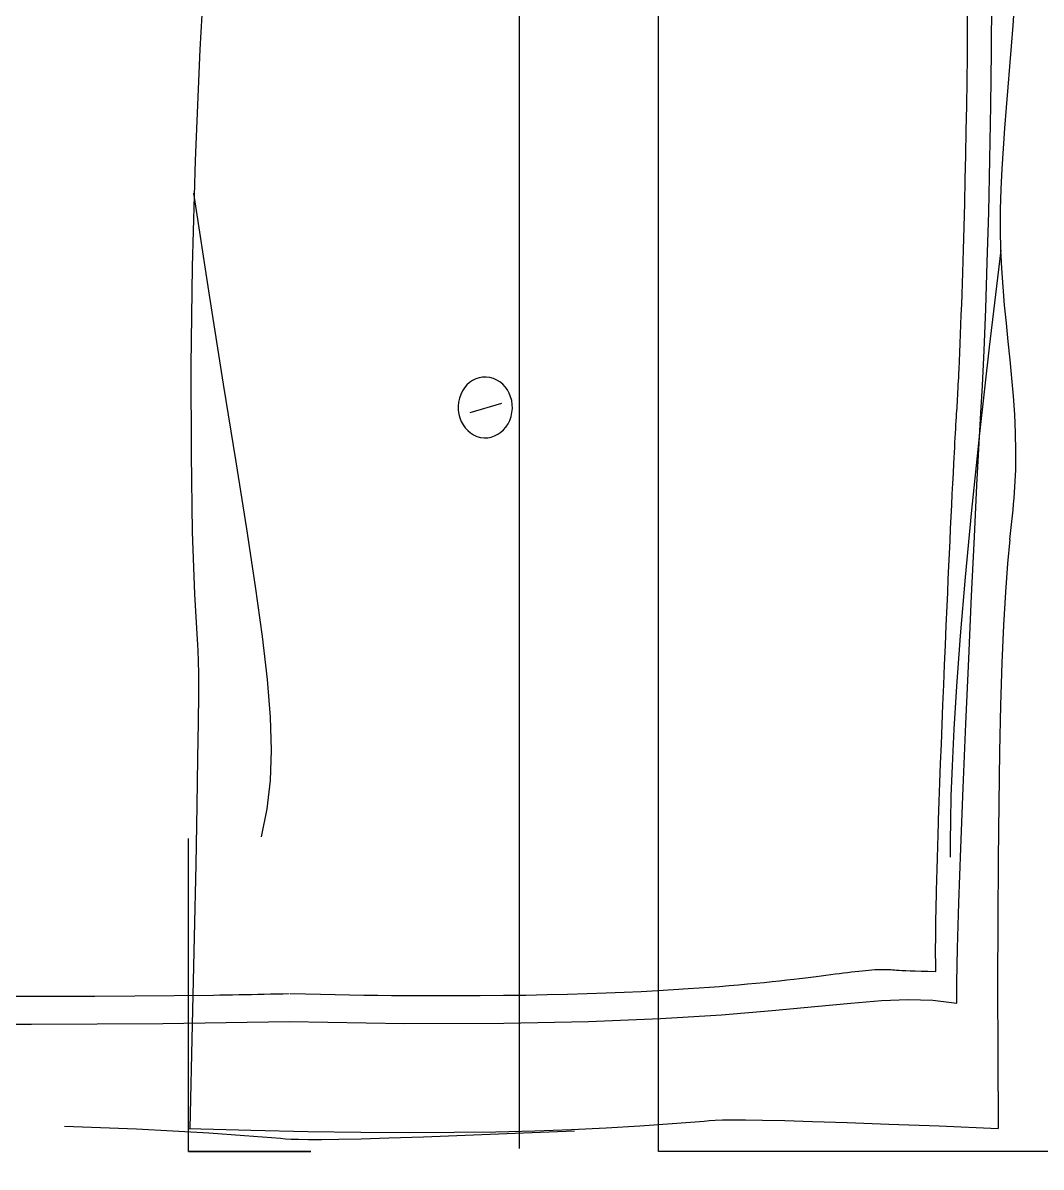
# Model space of a CAD drawing. Extents: x 11992 to 29481, y -6727 to 6811.
# Drawn here: x 21397.4 to 21762.4, y 1866.9 to 2277.2 of the extents above; entities that cross this region are included whole.
import ezdxf

# ---------------------------------------------------------------- set-up
doc = ezdxf.new("R2010")
doc.units = 0
doc.header["$MEASUREMENT"] = 0
doc.layers.get('0').update_dxf_attribs({"color": 8, "linetype": 'CONTINUOUS'})
doc.layers.add('zoylight 5回路', color=4, linetype='CONTINUOUS')

msp = doc.modelspace()

# ---------------------------------------------------------------- linework, layer by layer
for p, q in [((21575.38, 2993.55, -2076.22), (21575.38, 1873.56, -2076.22)), ((21575.38, 2993.55, -2368.6), (21575.38, 1873.56, -2368.6)), ((21625.26, 1872.53, -2076.22), (21625.26, 2992.52, -2076.22)), ((21625.26, 1872.53, -2368.6), (21625.26, 2992.52, -2368.6)), ((21463.33, 2308.26, -2076.22), (21460.87, 2267.69, -2076.22)), ((21463.33, 2308.26, -2368.6), (21460.87, 2267.69, -2368.6)), ((21744.68, 2266.99, -1634.1), (21744.78, 2285.86, -1634.04)), ((21736.07, 2273.83, -1639.07), (21736.11, 2282.4, -1639.05)), ((21752.4, 2276.25, -2076.22), (21752.86, 2283.62, -2076.22)), ((21752.4, 2276.25, -2368.6), (21752.86, 2283.62, -2368.6)), ((21736, 2265.13, -1639.11), (21736.07, 2273.83, -1639.07)), ((21751.86, 2268.89, -2076.22), (21752.4, 2276.25, -2076.22)), ((21751.86, 2268.89, -2368.6), (21752.4, 2276.25, -2368.6)), ((21751.27, 2261.53, -2076.22), (21751.86, 2268.89, -2076.22)), ((21751.27, 2261.53, -2368.6), (21751.86, 2268.89, -2368.6)), ((21460.87, 2267.69, -2076.22), (21459.16, 2227.93, -2076.22)), ((21460.87, 2267.69, -2368.6), (21459.16, 2227.93, -2368.6)), ((21735.9, 2256.33, -1639.17), (21736, 2265.13, -1639.11)), ((21744.44, 2247.64, -1634.24), (21744.68, 2266.99, -1634.1)), ((21750.65, 2254.18, -2076.22), (21751.27, 2261.53, -2076.22)), ((21750.65, 2254.18, -2368.6), (21751.27, 2261.53, -2368.6)), ((21735.77, 2247.48, -1639.24), (21735.9, 2256.33, -1639.17)), ((21750.04, 2246.85, -2076.22), (21750.65, 2254.18, -2076.22)), ((21750.04, 2246.85, -2368.6), (21750.65, 2254.18, -2368.6)), ((21735.63, 2238.63, -1639.33), (21735.77, 2247.48, -1639.24)), ((21744.09, 2228.27, -1634.44), (21744.44, 2247.64, -1634.24)), ((21749.46, 2239.52, -2076.22), (21750.04, 2246.85, -2076.22)), ((21749.46, 2239.52, -2368.6), (21750.04, 2246.85, -2368.6)), ((21735.46, 2229.82, -1639.43), (21735.63, 2238.63, -1639.33)), ((21748.93, 2232.2, -2076.22), (21749.46, 2239.52, -2076.22)), ((21748.93, 2232.2, -2368.6), (21749.46, 2239.52, -2368.6)), ((21748.48, 2224.88, -2076.22), (21748.93, 2232.2, -2076.22)), ((21748.48, 2224.89, -2368.6), (21748.93, 2232.2, -2368.6)), ((21459.16, 2227.93, -2076.22), (21458.13, 2189.87, -2076.22)), ((21459.16, 2227.93, -2368.6), (21458.13, 2189.87, -2368.6)), ((21735.27, 2221.09, -1639.54), (21735.46, 2229.82, -1639.43)), ((21743.65, 2209.34, -1634.7), (21744.09, 2228.27, -1634.44)), ((21748.15, 2217.58, -2368.6), (21748.48, 2224.89, -2368.6)), ((21748.15, 2217.58, -2076.22), (21748.48, 2224.88, -2076.22)), ((21735.06, 2212.49, -1639.65), (21735.27, 2221.09, -1639.54)), ((21464.34, 2179.59, -2076.22), (21458.67, 2216.2, -2076.22)), ((21464.34, 2179.59, -2368.6), (21458.67, 2216.2, -2368.6)), ((21747.94, 2210.29, -2076.22), (21748.15, 2217.58, -2076.22)), ((21747.94, 2210.29, -2368.6), (21748.15, 2217.58, -2368.6)), ((21734.84, 2204.07, -1639.78), (21735.06, 2212.49, -1639.65)), ((21743.14, 2191.31, -1634.99), (21743.65, 2209.34, -1634.7)), ((21747.9, 2203, -2076.22), (21747.94, 2210.29, -2076.22)), ((21747.9, 2203, -2368.6), (21747.94, 2210.29, -2368.6)), ((21734.61, 2195.86, -1639.91), (21734.84, 2204.07, -1639.78)), ((21748.04, 2195.72, -2076.22), (21747.9, 2203, -2076.22)), ((21748.04, 2195.72, -2368.6), (21747.9, 2203, -2368.6)), ((21734.49, 2191.77, -1639.99), (21734.61, 2195.86, -1639.91)), ((21748.04, 2195.72, -2076.22), (21743.87, 2160.93, -2076.22)), ((21748.04, 2195.72, -2368.6), (21743.87, 2160.93, -2368.6)), ((21748.36, 2189.16, -2076.22), (21748.04, 2195.72, -2076.22)), ((21748.36, 2189.16, -2368.6), (21748.04, 2195.72, -2368.6)), ((21734.36, 2187.76, -1640.06), (21734.49, 2191.77, -1639.99)), ((21742.59, 2174.64, -1635.31), (21743.14, 2191.31, -1634.99)), ((21458.13, 2189.87, -2076.22), (21457.68, 2154.4, -2076.22)), ((21458.13, 2189.87, -2368.6), (21457.68, 2154.4, -2368.6)), ((21734.24, 2183.83, -1640.13), (21734.36, 2187.76, -1640.06)), ((21748.81, 2182.61, -2076.22), (21748.36, 2189.16, -2076.22)), ((21748.81, 2182.61, -2368.6), (21748.36, 2189.16, -2368.6)), ((21734.11, 2179.98, -1640.21), (21734.24, 2183.83, -1640.13)), ((21469.42, 2147.62, -2076.22), (21464.34, 2179.59, -2076.22)), ((21469.42, 2147.62, -2368.6), (21464.34, 2179.59, -2368.6)), ((21733.98, 2176.22, -1640.28), (21734.11, 2179.98, -1640.21)), ((21749.37, 2176.06, -2076.22), (21748.81, 2182.61, -2076.22)), ((21749.37, 2176.06, -2368.6), (21748.81, 2182.61, -2368.6)), ((21733.84, 2172.57, -1640.36), (21733.98, 2176.22, -1640.28)), ((21742.01, 2159.8, -1635.64), (21742.59, 2174.64, -1635.31)), ((21750, 2169.52, -2076.22), (21749.37, 2176.06, -2076.22)), ((21750, 2169.52, -2368.6), (21749.37, 2176.06, -2368.6)), ((21733.71, 2169.01, -1640.43), (21733.84, 2172.57, -1640.36)), ((21733.58, 2165.57, -1640.51), (21733.71, 2169.01, -1640.43)), ((21750.66, 2162.97, -2076.22), (21750, 2169.52, -2076.22)), ((21750.66, 2162.97, -2368.6), (21750, 2169.52, -2368.6)), ((21733.31, 2159.03, -1640.67), (21733.44, 2162.24, -1640.59)), ((21733.44, 2162.24, -1640.59), (21733.58, 2165.57, -1640.51)), ((21751.33, 2156.43, -2076.22), (21750.66, 2162.97, -2076.22)), ((21751.33, 2156.43, -2368.6), (21750.66, 2162.97, -2368.6)), ((21733.17, 2155.96, -1640.74), (21733.31, 2159.03, -1640.67)), ((21743.87, 2160.93, -2076.22), (21740.38, 2129.94, -2076.22)), ((21743.87, 2160.93, -2368.6), (21740.38, 2129.94, -2368.6)), ((21741.44, 2147.23, -1635.97), (21742.01, 2159.8, -1635.64)), ((21457.68, 2154.4, -2076.22), (21457.72, 2122.4, -2076.22)), ((21457.68, 2154.4, -2368.6), (21457.72, 2122.4, -2368.6)), ((21733.04, 2153.01, -1640.82), (21733.17, 2155.96, -1640.74)), ((21751.96, 2149.88, -2076.22), (21751.33, 2156.43, -2076.22)), ((21751.96, 2149.88, -2368.6), (21751.33, 2156.43, -2368.6)), ((21561, 2149.95, -1740.15), (21559.8, 2149.55, -1740.84)), ((21561, 2149.95, -1740.15), (21559.8, 2149.55, -1740.84)), ((21562.24, 2150.17, -1739.43), (21561, 2149.95, -1740.15)), ((21562.24, 2150.17, -1739.43), (21561, 2149.95, -1740.15)), ((21563.53, 2150.21, -1738.69), (21562.24, 2150.17, -1739.43)), ((21563.53, 2150.21, -1738.69), (21562.24, 2150.17, -1739.43)), ((21564.84, 2150.04, -1737.93), (21563.53, 2150.21, -1738.69)), ((21564.84, 2150.04, -1737.93), (21563.53, 2150.21, -1738.69)), ((21566.12, 2149.7, -1737.19), (21564.84, 2150.04, -1737.93)), ((21566.12, 2149.7, -1737.19), (21564.84, 2150.04, -1737.93)), ((21732.84, 2148.73, -1640.94), (21732.9, 2150.12, -1640.9)), ((21732.9, 2150.12, -1640.9), (21732.97, 2151.55, -1640.86)), ((21732.97, 2151.55, -1640.86), (21733.04, 2153.01, -1640.82)), ((21752.52, 2143.32, -2076.22), (21751.96, 2149.88, -2076.22)), ((21752.52, 2143.32, -2368.6), (21751.96, 2149.88, -2368.6)), ((21473.87, 2119.84, -2076.22), (21469.42, 2147.62, -2076.22)), ((21473.87, 2119.84, -2368.6), (21469.42, 2147.62, -2368.6)), ((21555.76, 2146.38, -1743.17), (21555.01, 2145.25, -1743.61)), ((21555.76, 2146.38, -1743.17), (21555.01, 2145.25, -1743.61)), ((21556.63, 2147.39, -1742.67), (21555.76, 2146.38, -1743.17)), ((21556.63, 2147.39, -1742.67), (21555.76, 2146.38, -1743.17)), ((21557.6, 2148.26, -1742.11), (21556.63, 2147.39, -1742.67)), ((21557.6, 2148.26, -1742.11), (21556.63, 2147.39, -1742.67)), ((21558.66, 2148.98, -1741.5), (21557.6, 2148.26, -1742.11)), ((21558.66, 2148.98, -1741.5), (21557.6, 2148.26, -1742.11)), ((21559.8, 2149.55, -1740.84), (21558.66, 2148.98, -1741.5)), ((21559.8, 2149.55, -1740.84), (21558.66, 2148.98, -1741.5)), ((21567.33, 2149.17, -1736.5), (21566.12, 2149.7, -1737.19)), ((21567.33, 2149.17, -1736.5), (21566.12, 2149.7, -1737.19)), ((21568.44, 2148.49, -1735.85), (21567.33, 2149.17, -1736.5)), ((21568.44, 2148.49, -1735.85), (21567.33, 2149.17, -1736.5)), ((21569.45, 2147.65, -1735.27), (21568.44, 2148.49, -1735.85)), ((21569.45, 2147.65, -1735.27), (21568.44, 2148.49, -1735.85)), ((21570.35, 2146.68, -1734.75), (21569.45, 2147.65, -1735.27)), ((21570.35, 2146.68, -1734.75), (21569.45, 2147.65, -1735.27)), ((21571.13, 2145.59, -1734.3), (21570.35, 2146.68, -1734.75)), ((21571.13, 2145.59, -1734.3), (21570.35, 2146.68, -1734.75)), ((21732.63, 2144.82, -1641.06), (21732.7, 2146.08, -1641.02)), ((21732.7, 2146.08, -1641.02), (21732.77, 2147.39, -1640.98)), ((21732.77, 2147.39, -1640.98), (21732.84, 2148.73, -1640.94)), ((21740.88, 2137.41, -1636.3), (21741.44, 2147.23, -1635.97)), ((21553.91, 2142.66, -1744.24), (21553.59, 2141.22, -1744.43)), ((21553.91, 2142.66, -1744.24), (21553.59, 2141.22, -1744.43)), ((21554.39, 2144.01, -1743.97), (21553.91, 2142.66, -1744.24)), ((21554.39, 2144.01, -1743.97), (21553.91, 2142.66, -1744.24)), ((21555.01, 2145.25, -1743.61), (21554.39, 2144.01, -1743.97)), ((21555.01, 2145.25, -1743.61), (21554.39, 2144.01, -1743.97)), ((21571.78, 2144.4, -1733.93), (21571.13, 2145.59, -1734.3)), ((21571.78, 2144.4, -1733.93), (21571.13, 2145.59, -1734.3)), ((21572.29, 2143.12, -1733.63), (21571.78, 2144.4, -1733.93)), ((21572.29, 2143.12, -1733.63), (21571.78, 2144.4, -1733.93)), ((21572.66, 2141.78, -1733.42), (21572.29, 2143.12, -1733.63)), ((21572.66, 2141.78, -1733.42), (21572.29, 2143.12, -1733.63)), ((21572.86, 2140.38, -1733.3), (21572.66, 2141.78, -1733.42)), ((21572.86, 2140.38, -1733.3), (21572.66, 2141.78, -1733.42)), ((21732.44, 2141.28, -1641.17), (21732.5, 2142.42, -1641.13)), ((21732.5, 2142.42, -1641.13), (21732.57, 2143.59, -1641.09)), ((21732.57, 2143.59, -1641.09), (21732.63, 2144.82, -1641.06)), ((21752.98, 2136.76, -2076.22), (21752.52, 2143.32, -2076.22)), ((21752.98, 2136.76, -2368.6), (21752.52, 2143.32, -2368.6)), ((21553.59, 2141.22, -1744.43), (21553.45, 2139.76, -1744.51)), ((21553.59, 2141.22, -1744.43), (21553.45, 2139.76, -1744.51)), ((21553.45, 2139.76, -1744.51), (21553.5, 2138.32, -1744.48)), ((21553.45, 2139.76, -1744.51), (21553.5, 2138.32, -1744.48)), ((21553.5, 2138.32, -1744.48), (21553.7, 2136.91, -1744.36)), ((21553.5, 2138.32, -1744.48), (21553.7, 2136.91, -1744.36)), ((21557.75, 2137.46, -1742.02), (21569.12, 2140.85, -1735.46)), ((21572.77, 2137.47, -1733.35), (21572.9, 2138.93, -1733.28)), ((21572.77, 2137.47, -1733.35), (21572.9, 2138.93, -1733.28)), ((21572.9, 2138.93, -1733.28), (21572.86, 2140.38, -1733.3)), ((21572.9, 2138.93, -1733.28), (21572.86, 2140.38, -1733.3)), ((21732.17, 2137.02, -1641.32), (21732.24, 2138.16, -1641.28)), ((21732.24, 2138.16, -1641.28), (21732.31, 2139.15, -1641.24)), ((21732.31, 2139.15, -1641.24), (21732.37, 2140.19, -1641.21)), ((21732.37, 2140.19, -1641.21), (21732.44, 2141.28, -1641.17)), ((21553.7, 2136.91, -1744.36), (21554.07, 2135.56, -1744.15)), ((21553.7, 2136.91, -1744.36), (21554.07, 2135.56, -1744.15)), ((21554.07, 2135.56, -1744.15), (21554.58, 2134.29, -1743.86)), ((21554.07, 2135.56, -1744.15), (21554.58, 2134.29, -1743.86)), ((21554.58, 2134.29, -1743.86), (21555.22, 2133.09, -1743.48)), ((21554.58, 2134.29, -1743.86), (21555.22, 2133.09, -1743.48)), ((21571.35, 2133.44, -1734.17), (21571.97, 2134.68, -1733.82)), ((21571.35, 2133.44, -1734.17), (21571.97, 2134.68, -1733.82)), ((21571.97, 2134.68, -1733.82), (21572.45, 2136.03, -1733.54)), ((21571.97, 2134.68, -1733.82), (21572.45, 2136.03, -1733.54)), ((21572.45, 2136.03, -1733.54), (21572.77, 2137.47, -1733.35)), ((21572.45, 2136.03, -1733.54), (21572.77, 2137.47, -1733.35)), ((21731.93, 2133.09, -1641.46), (21732.02, 2134.48, -1641.41)), ((21732.02, 2134.48, -1641.41), (21732.09, 2135.79, -1641.37)), ((21732.09, 2135.79, -1641.37), (21732.17, 2137.02, -1641.32)), ((21740.25, 2126.64, -1636.66), (21740.88, 2137.41, -1636.3)), ((21753.29, 2130.19, -2076.22), (21752.98, 2136.76, -2076.22)), ((21753.29, 2130.19, -2368.6), (21752.98, 2136.76, -2368.6)), ((21555.22, 2133.09, -1743.48), (21556, 2132, -1743.04)), ((21555.22, 2133.09, -1743.48), (21556, 2132, -1743.04)), ((21556, 2132, -1743.04), (21556.9, 2131.02, -1742.52)), ((21556, 2132, -1743.04), (21556.9, 2131.02, -1742.52)), ((21556.9, 2131.02, -1742.52), (21557.9, 2130.18, -1741.94)), ((21556.9, 2131.02, -1742.52), (21557.9, 2130.18, -1741.94)), ((21557.9, 2130.18, -1741.94), (21559.01, 2129.48, -1741.3)), ((21557.9, 2130.18, -1741.94), (21559.01, 2129.48, -1741.3)), ((21559.01, 2129.48, -1741.3), (21560.21, 2128.94, -1740.6)), ((21559.01, 2129.48, -1741.3), (21560.21, 2128.94, -1740.6)), ((21566.55, 2129.12, -1736.94), (21567.69, 2129.7, -1736.29)), ((21566.55, 2129.12, -1736.94), (21567.69, 2129.7, -1736.29)), ((21567.69, 2129.7, -1736.29), (21568.75, 2130.43, -1735.67)), ((21567.69, 2129.7, -1736.29), (21568.75, 2130.43, -1735.67)), ((21568.75, 2130.43, -1735.67), (21569.73, 2131.3, -1735.11)), ((21568.75, 2130.43, -1735.67), (21569.73, 2131.3, -1735.11)), ((21569.73, 2131.3, -1735.11), (21570.6, 2132.31, -1734.61)), ((21569.73, 2131.3, -1735.11), (21570.6, 2132.31, -1734.61)), ((21570.6, 2132.31, -1734.61), (21571.35, 2133.44, -1734.17)), ((21570.6, 2132.31, -1734.61), (21571.35, 2133.44, -1734.17)), ((21731.67, 2128.45, -1641.61), (21731.76, 2130.07, -1641.56)), ((21731.76, 2130.07, -1641.56), (21731.85, 2131.62, -1641.51)), ((21731.85, 2131.62, -1641.51), (21731.93, 2133.09, -1641.46)), ((21740.38, 2129.94, -2076.22), (21737.53, 2102.52, -2076.22)), ((21740.38, 2129.94, -2368.6), (21737.53, 2102.53, -2368.6)), ((21753.44, 2123.61, -2076.22), (21753.29, 2130.19, -2076.22)), ((21753.44, 2123.61, -2368.6), (21753.29, 2130.19, -2368.6)), ((21560.21, 2128.94, -1740.6), (21561.49, 2128.58, -1739.86)), ((21560.21, 2128.94, -1740.6), (21561.49, 2128.58, -1739.86)), ((21561.49, 2128.58, -1739.86), (21562.81, 2128.43, -1739.11)), ((21561.49, 2128.58, -1739.86), (21562.81, 2128.43, -1739.11)), ((21562.81, 2128.43, -1739.11), (21564.1, 2128.48, -1738.36)), ((21562.81, 2128.43, -1739.11), (21564.1, 2128.48, -1738.36)), ((21564.1, 2128.48, -1738.36), (21565.35, 2128.71, -1737.64)), ((21564.1, 2128.48, -1738.36), (21565.35, 2128.71, -1737.64)), ((21565.35, 2128.71, -1737.64), (21566.55, 2129.12, -1736.94)), ((21565.35, 2128.71, -1737.64), (21566.55, 2129.12, -1736.94)), ((21731.48, 2124.98, -1641.72), (21731.57, 2126.75, -1641.67)), ((21731.57, 2126.75, -1641.67), (21731.67, 2128.45, -1641.61)), ((21739.45, 2111.49, -1637.12), (21740.25, 2126.64, -1636.66)), ((21457.72, 2122.4, -2076.22), (21458.17, 2094.76, -2076.22)), ((21457.72, 2122.4, -2368.6), (21458.17, 2094.76, -2368.6)), ((21731.17, 2119.26, -1641.9), (21731.28, 2121.23, -1641.84)), ((21731.28, 2121.23, -1641.84), (21731.38, 2123.14, -1641.78)), ((21731.38, 2123.14, -1641.78), (21731.48, 2124.98, -1641.72)), ((21753.37, 2117.02, -2076.22), (21753.44, 2123.61, -2076.22)), ((21753.37, 2117.02, -2368.6), (21753.44, 2123.61, -2368.6)), ((21477.69, 2095.81, -2076.22), (21473.87, 2119.84, -2076.22)), ((21477.69, 2095.81, -2368.6), (21473.87, 2119.84, -2368.6)), ((21730.99, 2115.76, -1642), (21731.17, 2119.26, -1641.9)), ((21730.81, 2112.09, -1642.11), (21730.99, 2115.76, -1642)), ((21753.07, 2110.9, -2076.22), (21753.19, 2112.94, -2076.22)), ((21753.07, 2110.9, -2368.6), (21753.19, 2112.94, -2368.6)), ((21753.19, 2112.94, -2076.22), (21753.29, 2114.98, -2076.22)), ((21753.19, 2112.94, -2368.6), (21753.29, 2114.98, -2368.6)), ((21753.29, 2114.98, -2076.22), (21753.37, 2117.02, -2076.22)), ((21753.29, 2114.98, -2368.6), (21753.37, 2117.02, -2368.6)), ((21730.61, 2108.26, -1642.22), (21730.81, 2112.09, -1642.11)), ((21738.53, 2092.9, -1637.65), (21739.45, 2111.49, -1637.12)), ((21752.77, 2106.78, -2076.22), (21752.93, 2108.84, -2076.22)), ((21752.77, 2106.78, -2368.6), (21752.93, 2108.84, -2368.6)), ((21752.93, 2108.84, -2076.22), (21753.07, 2110.9, -2076.22)), ((21752.93, 2108.84, -2368.6), (21753.07, 2110.9, -2368.6)), ((21730.42, 2104.27, -1642.34), (21730.61, 2108.26, -1642.22)), ((21752.6, 2104.7, -2076.22), (21752.77, 2106.78, -2076.22)), ((21752.6, 2104.7, -2368.6), (21752.77, 2106.78, -2368.6)), ((21730.22, 2100.14, -1642.45), (21730.42, 2104.27, -1642.34)), ((21737.53, 2102.53, -2368.6), (21735.24, 2078.45, -2368.6)), ((21737.53, 2102.52, -2076.22), (21735.24, 2078.45, -2076.22)), ((21752.2, 2100.52, -2076.22), (21752.41, 2102.62, -2076.22)), ((21752.2, 2100.52, -2368.6), (21752.41, 2102.62, -2368.6)), ((21752.41, 2102.62, -2076.22), (21752.6, 2104.7, -2076.22)), ((21752.41, 2102.62, -2368.6), (21752.6, 2104.7, -2368.6)), ((21730.01, 2095.87, -1642.57), (21730.22, 2100.14, -1642.45)), ((21751.73, 2096.27, -2076.22), (21751.97, 2098.4, -2076.22)), ((21751.73, 2096.27, -2368.6), (21751.97, 2098.4, -2368.6)), ((21751.97, 2098.4, -2076.22), (21752.2, 2100.52, -2076.22)), ((21751.97, 2098.4, -2368.6), (21752.2, 2100.52, -2368.6)), ((21458.17, 2094.76, -2076.22), (21458.94, 2072.38, -2076.22)), ((21458.17, 2094.76, -2368.6), (21458.94, 2072.38, -2368.6)), ((21480.85, 2075.09, -2076.22), (21477.69, 2095.81, -2076.22)), ((21480.85, 2075.09, -2368.6), (21477.69, 2095.81, -2368.6)), ((21729.8, 2091.49, -1642.69), (21730.01, 2095.87, -1642.57)), ((21737.53, 2071.82, -1638.23), (21738.53, 2092.9, -1637.65)), ((21751.19, 2091.95, -2076.22), (21751.46, 2094.12, -2076.22)), ((21751.19, 2091.95, -2368.6), (21751.46, 2094.12, -2368.6)), ((21751.46, 2094.12, -2076.22), (21751.73, 2096.27, -2076.22)), ((21751.46, 2094.12, -2368.6), (21751.73, 2096.27, -2368.6)), ((21729.59, 2086.99, -1642.81), (21729.8, 2091.49, -1642.69)), ((21751.19, 2091.95, -2076.22), (21750.36, 2083.34, -2076.22)), ((21751.19, 2091.95, -2368.6), (21750.36, 2083.34, -2368.6)), ((21729.38, 2082.39, -1642.94), (21729.59, 2086.99, -1642.81)), ((21729.16, 2077.7, -1643.06), (21729.38, 2082.39, -1642.94)), ((21750.36, 2083.34, -2076.22), (21749.62, 2073.1, -2076.22)), ((21750.36, 2083.34, -2368.6), (21749.62, 2073.1, -2368.6)), ((21728.95, 2072.92, -1643.18), (21729.16, 2077.7, -1643.06)), ((21735.24, 2078.45, -2076.22), (21733.46, 2057.48, -2076.22)), ((21735.24, 2078.45, -2368.6), (21733.46, 2057.48, -2368.6)), ((21458.94, 2072.38, -2076.22), (21459.94, 2056.13, -2076.22)), ((21458.94, 2072.38, -2368.6), (21459.94, 2056.13, -2368.6)), ((21483.33, 2057.23, -2076.22), (21480.85, 2075.09, -2076.22)), ((21483.33, 2057.23, -2368.6), (21480.85, 2075.09, -2368.6)), ((21728.73, 2068.08, -1643.31), (21728.95, 2072.92, -1643.18)), ((21749.62, 2073.1, -2076.22), (21748.96, 2061.22, -2076.22)), ((21749.62, 2073.1, -2368.6), (21748.96, 2061.22, -2368.6)), ((21728.43, 2061.14, -1643.49), (21728.73, 2068.08, -1643.31)), ((21736.51, 2049.18, -1638.82), (21737.53, 2071.82, -1638.23)), ((21728.12, 2054.1, -1643.66), (21728.43, 2061.14, -1643.49)), ((21748.96, 2061.22, -2076.22), (21748.4, 2047.71, -2076.22)), ((21748.96, 2061.22, -2368.6), (21748.4, 2047.71, -2368.6)), ((21459.94, 2056.13, -2076.22), (21460.08, 2054.33, -2076.22)), ((21459.94, 2056.13, -2368.6), (21460.08, 2054.33, -2368.6)), ((21485.13, 2041.79, -2076.22), (21483.33, 2057.23, -2076.22)), ((21485.13, 2041.79, -2368.6), (21483.33, 2057.23, -2368.6)), ((21733.46, 2057.48, -2076.22), (21732.13, 2039.38, -2076.22)), ((21733.46, 2057.48, -2368.6), (21732.13, 2039.38, -2368.6)), ((21460.08, 2054.33, -2076.22), (21460.21, 2051.98, -2076.22)), ((21460.08, 2054.33, -2368.6), (21460.21, 2051.98, -2368.6)), ((21460.21, 2051.98, -2076.22), (21460.31, 2048.57, -2076.22)), ((21460.21, 2051.98, -2368.6), (21460.31, 2048.57, -2368.6)), ((21727.82, 2047.01, -1643.83), (21728.12, 2054.1, -1643.66)), ((21460.31, 2048.57, -2076.22), (21460.37, 2043.54, -2076.22)), ((21460.31, 2048.57, -2368.6), (21460.37, 2043.54, -2368.6)), ((21735.49, 2025.91, -1639.4), (21736.51, 2049.18, -1638.82)), ((21748.4, 2047.71, -2076.22), (21747.92, 2032.57, -2076.22)), ((21748.4, 2047.71, -2368.6), (21747.92, 2032.57, -2368.6)), ((21460.37, 2043.54, -2076.22), (21460.36, 2036.36, -2076.22)), ((21460.37, 2043.54, -2368.6), (21460.36, 2036.36, -2368.6)), ((21727.53, 2039.88, -1644.01), (21727.82, 2047.01, -1643.83)), ((21486.21, 2028.32, -2076.22), (21485.13, 2041.79, -2076.22)), ((21486.21, 2028.32, -2368.6), (21485.13, 2041.79, -2368.6)), ((21727.24, 2032.75, -1644.17), (21727.53, 2039.88, -1644.01)), ((21732.13, 2039.38, -2076.22), (21731.17, 2023.92, -2076.22)), ((21732.13, 2039.38, -2368.6), (21731.17, 2023.92, -2368.6)), ((21460.36, 2036.36, -2076.22), (21460.28, 2026.49, -2076.22)), ((21460.36, 2036.36, -2368.6), (21460.28, 2026.5, -2368.6)), ((21726.95, 2025.64, -1644.34), (21727.24, 2032.75, -1644.17)), ((21747.92, 2032.57, -2076.22), (21747.53, 2015.79, -2076.22)), ((21747.92, 2032.57, -2368.6), (21747.53, 2015.79, -2368.6)), ((21486.55, 2016.39, -2076.22), (21486.21, 2028.32, -2076.22)), ((21486.55, 2016.39, -2368.6), (21486.21, 2028.32, -2368.6)), ((21460.28, 2026.5, -2368.6), (21460.1, 2013.41, -2368.6)), ((21460.28, 2026.49, -2076.22), (21460.1, 2013.41, -2076.22)), ((21726.68, 2018.58, -1644.49), (21726.95, 2025.64, -1644.34)), ((21731.17, 2023.92, -2076.22), (21730.53, 2010.87, -2076.22)), ((21731.17, 2023.92, -2368.6), (21730.53, 2010.87, -2368.6)), ((21734.54, 2002.96, -1639.95), (21735.49, 2025.91, -1639.4)), ((21726.42, 2011.61, -1644.65), (21726.68, 2018.58, -1644.49)), ((21486.15, 2005.55, -2076.22), (21486.55, 2016.39, -2076.22)), ((21486.15, 2005.55, -2368.6), (21486.55, 2016.39, -2368.6)), ((21747.53, 2015.79, -2076.22), (21747.23, 1997.38, -2076.22)), ((21747.53, 2015.79, -2368.6), (21747.23, 1997.38, -2368.6)), ((21460.1, 2013.41, -2076.22), (21459.82, 1996.56, -2076.22)), ((21460.1, 2013.41, -2368.6), (21459.82, 1996.56, -2368.6)), ((21726.17, 2004.75, -1644.79), (21726.42, 2011.61, -1644.65)), ((21730.53, 2010.87, -2076.22), (21730.14, 2000, -2076.22)), ((21730.53, 2010.87, -2368.6), (21730.14, 2000, -2368.6)), ((21484.98, 1995.35, -2076.22), (21486.15, 2005.55, -2076.22)), ((21484.98, 1995.35, -2368.6), (21486.15, 2005.55, -2368.6)), ((21725.93, 1998.04, -1644.93), (21726.17, 2004.75, -1644.79)), ((21733.7, 1981.27, -1640.44), (21734.54, 2002.96, -1639.95)), ((21730.14, 2000, -2076.22), (21729.94, 1991.06, -2076.22)), ((21730.14, 2000, -2368.6), (21729.94, 1991.06, -2368.6)), ((21459.82, 1996.56, -2076.22), (21459.41, 1975.41, -2076.22)), ((21459.82, 1996.56, -2368.6), (21459.41, 1975.41, -2368.6)), ((21483.02, 1985.36, -2076.22), (21484.98, 1995.35, -2076.22)), ((21483.02, 1985.36, -2368.6), (21484.98, 1995.35, -2368.6)), ((21725.71, 1991.49, -1645.06), (21725.93, 1998.04, -1644.93)), ((21747.23, 1997.38, -2076.22), (21747.02, 1977.33, -2076.22)), ((21747.23, 1997.38, -2368.6), (21747.02, 1977.33, -2368.6)), ((21725.5, 1985.14, -1645.17), (21725.71, 1991.49, -1645.06)), ((21729.94, 1991.06, -2076.22), (21729.86, 1983.84, -2076.22)), ((21729.94, 1991.06, -2368.6), (21729.86, 1983.84, -2368.6)), ((21456.82, 1872.53, -2076.22), (21456.82, 1984.72, -2076.22)), ((21456.82, 1872.53, -2076.22), (21456.82, 1984.72, -2076.22)), ((21456.82, 1872.53, -2368.6), (21456.82, 1984.72, -2368.6)), ((21456.82, 1872.53, -2368.6), (21456.82, 1984.72, -2368.6)), ((21725.37, 1980.91, -1645.25), (21725.43, 1983.01, -1645.21)), ((21725.43, 1983.01, -1645.21), (21725.5, 1985.14, -1645.17)), ((21729.86, 1983.84, -2076.22), (21729.85, 1978.08, -2076.22)), ((21729.86, 1983.84, -2368.6), (21729.85, 1978.09, -2368.6)), ((21725.25, 1976.79, -1645.32), (21725.31, 1978.84, -1645.29)), ((21725.31, 1978.84, -1645.29), (21725.37, 1980.91, -1645.25)), ((21733, 1961.76, -1640.85), (21733.7, 1981.27, -1640.44)), ((21459.41, 1975.41, -2076.22), (21458.86, 1949.43, -2076.22)), ((21459.41, 1975.41, -2368.6), (21458.86, 1949.43, -2368.6)), ((21725.13, 1972.8, -1645.39), (21725.19, 1974.78, -1645.35)), ((21725.19, 1974.78, -1645.35), (21725.25, 1976.79, -1645.32)), ((21747.02, 1977.33, -2076.22), (21746.89, 1955.65, -2076.22)), ((21747.02, 1977.33, -2368.6), (21746.89, 1955.65, -2368.6)), ((21725.03, 1968.95, -1645.45), (21725.08, 1970.86, -1645.42)), ((21725.08, 1970.86, -1645.42), (21725.13, 1972.8, -1645.39)), ((21724.9, 1963.44, -1645.52), (21724.94, 1965.24, -1645.5)), ((21724.94, 1965.24, -1645.5), (21724.98, 1967.08, -1645.47)), ((21724.98, 1967.08, -1645.47), (21725.03, 1968.95, -1645.45)), ((21724.82, 1959.97, -1645.57), (21724.86, 1961.69, -1645.55)), ((21724.86, 1961.69, -1645.55), (21724.9, 1963.44, -1645.52)), ((21732.5, 1945.39, -1641.14), (21733, 1961.76, -1640.85)), ((21724.76, 1956.66, -1645.6), (21724.79, 1958.29, -1645.58)), ((21724.79, 1958.29, -1645.58), (21724.82, 1959.97, -1645.57)), ((21724.69, 1952.03, -1645.64), (21724.71, 1953.53, -1645.63)), ((21724.71, 1953.53, -1645.63), (21724.73, 1955.07, -1645.62)), ((21724.73, 1955.07, -1645.62), (21724.76, 1956.66, -1645.6)), ((21746.89, 1955.65, -2076.22), (21746.85, 1932.34, -2076.22)), ((21746.89, 1955.65, -2368.6), (21746.85, 1932.34, -2368.6)), ((21458.86, 1949.43, -2076.22), (21458.16, 1918.08, -2076.22)), ((21458.86, 1949.43, -2368.6), (21458.16, 1918.08, -2368.6)), ((21724.65, 1947.82, -1645.67), (21724.66, 1949.18, -1645.66)), ((21724.66, 1949.18, -1645.66), (21724.67, 1950.58, -1645.65)), ((21724.67, 1950.58, -1645.65), (21724.69, 1952.03, -1645.64)), ((21724.63, 1945.26, -1645.67), (21724.64, 1946.51, -1645.67)), ((21724.63, 1944.06, -1645.67), (21724.63, 1945.26, -1645.67)), ((21724.64, 1946.51, -1645.67), (21724.65, 1947.82, -1645.67)), ((21732.23, 1933.08, -1641.29), (21732.5, 1945.39, -1641.14)), ((21724.64, 1943.61, -1645.67), (21724.63, 1944.06, -1645.67)), ((21724.64, 1943.16, -1645.67), (21724.64, 1943.61, -1645.67)), ((21724.64, 1942.73, -1645.67), (21724.64, 1943.16, -1645.67)), ((21724.64, 1942.3, -1645.67), (21724.64, 1942.73, -1645.67)), ((21724.64, 1941.88, -1645.67), (21724.64, 1942.3, -1645.67)), ((21724.65, 1941.47, -1645.67), (21724.64, 1941.88, -1645.67)), ((21724.65, 1941.07, -1645.66), (21724.65, 1941.47, -1645.67)), ((21724.66, 1940.67, -1645.66), (21724.65, 1941.07, -1645.66)), ((21724.66, 1940.28, -1645.66), (21724.66, 1940.67, -1645.66)), ((21690.16, 1936.4, -1665.58), (21691.65, 1936.59, -1664.72)), ((21691.65, 1936.59, -1664.72), (21693.08, 1936.76, -1663.9)), ((21693.08, 1936.76, -1663.9), (21694.45, 1936.93, -1663.1)), ((21694.45, 1936.93, -1663.1), (21695.77, 1937.09, -1662.34)), ((21695.77, 1937.09, -1662.34), (21697.05, 1937.24, -1661.6)), ((21697.05, 1937.24, -1661.6), (21698.28, 1937.37, -1660.89)), ((21698.28, 1937.37, -1660.89), (21699.48, 1937.49, -1660.2)), ((21699.48, 1937.49, -1660.2), (21700.63, 1937.6, -1659.53)), ((21700.63, 1937.6, -1659.53), (21701.76, 1937.69, -1658.88)), ((21701.76, 1937.69, -1658.88), (21702.85, 1937.76, -1658.25)), ((21702.85, 1937.76, -1658.25), (21703.92, 1937.81, -1657.63)), ((21703.92, 1937.81, -1657.63), (21704.97, 1937.84, -1657.03)), ((21704.97, 1937.84, -1657.03), (21705.99, 1937.85, -1656.44)), ((21705.99, 1937.85, -1656.44), (21707.01, 1937.83, -1655.85)), ((21707.01, 1937.83, -1655.85), (21708.01, 1937.79, -1655.27)), ((21708.01, 1937.79, -1655.27), (21708.58, 1937.76, -1654.94)), ((21708.58, 1937.76, -1654.94), (21709.19, 1937.72, -1654.59)), ((21709.19, 1937.72, -1654.59), (21709.87, 1937.67, -1654.2)), ((21709.87, 1937.67, -1654.2), (21710.65, 1937.61, -1653.75)), ((21710.65, 1937.61, -1653.75), (21711.56, 1937.55, -1653.22)), ((21711.56, 1937.55, -1653.22), (21712.65, 1937.49, -1652.59)), ((21712.65, 1937.49, -1652.59), (21713.95, 1937.43, -1651.84)), ((21713.95, 1937.43, -1651.84), (21715.49, 1937.36, -1650.96)), ((21715.49, 1937.36, -1650.96), (21717.3, 1937.3, -1649.91)), ((21717.3, 1937.3, -1649.91), (21719.42, 1937.24, -1648.68)), ((21719.42, 1937.24, -1648.68), (21721.89, 1937.18, -1647.26)), ((21721.89, 1937.18, -1647.26), (21724.74, 1937.13, -1645.61)), ((21724.67, 1939.9, -1645.65), (21724.66, 1940.28, -1645.66)), ((21724.68, 1939.53, -1645.65), (21724.67, 1939.9, -1645.65)), ((21724.69, 1939.17, -1645.65), (21724.68, 1939.53, -1645.65)), ((21724.69, 1938.99, -1645.64), (21724.69, 1939.17, -1645.65)), ((21724.69, 1938.81, -1645.64), (21724.69, 1938.99, -1645.64)), ((21724.7, 1938.63, -1645.64), (21724.69, 1938.81, -1645.64)), ((21724.7, 1938.46, -1645.64), (21724.7, 1938.63, -1645.64)), ((21724.71, 1938.29, -1645.63), (21724.7, 1938.46, -1645.64)), ((21724.71, 1938.12, -1645.63), (21724.71, 1938.29, -1645.63)), ((21724.72, 1937.95, -1645.63), (21724.71, 1938.12, -1645.63)), ((21724.72, 1937.78, -1645.62), (21724.72, 1937.95, -1645.63)), ((21724.73, 1937.62, -1645.62), (21724.72, 1937.78, -1645.62)), ((21724.73, 1937.45, -1645.62), (21724.73, 1937.62, -1645.62)), ((21724.74, 1937.29, -1645.61), (21724.73, 1937.45, -1645.62)), ((21724.74, 1937.13, -1645.61), (21724.74, 1937.29, -1645.61)), ((21653.96, 1932.32, -1686.48), (21657.15, 1932.61, -1684.64)), ((21657.15, 1932.61, -1684.64), (21660.22, 1932.9, -1682.87)), ((21660.22, 1932.9, -1682.87), (21663.16, 1933.19, -1681.17)), ((21663.16, 1933.19, -1681.17), (21665.98, 1933.49, -1679.54)), ((21665.98, 1933.49, -1679.54), (21668.69, 1933.78, -1677.98)), ((21668.69, 1933.78, -1677.98), (21671.28, 1934.06, -1676.48)), ((21671.28, 1934.06, -1676.48), (21673.76, 1934.35, -1675.05)), ((21673.76, 1934.35, -1675.05), (21675.89, 1934.6, -1673.82)), ((21675.89, 1934.6, -1673.82), (21677.93, 1934.84, -1672.64)), ((21677.93, 1934.84, -1672.64), (21679.89, 1935.09, -1671.51)), ((21679.89, 1935.09, -1671.51), (21681.78, 1935.32, -1670.42)), ((21681.78, 1935.32, -1670.42), (21683.59, 1935.55, -1669.37)), ((21683.59, 1935.55, -1669.37), (21685.33, 1935.77, -1668.36)), ((21685.33, 1935.77, -1668.36), (21687.01, 1935.99, -1667.4)), ((21687.01, 1935.99, -1667.4), (21688.62, 1936.2, -1666.47)), ((21688.62, 1936.2, -1666.47), (21690.16, 1936.4, -1665.58)), ((21732.25, 1925.78, -1641.28), (21732.23, 1933.08, -1641.29)), ((21437.56, 1928.3, -1811.42), (21451.73, 1928.44, -1803.24)), ((21451.73, 1928.44, -1803.24), (21465.74, 1928.63, -1795.15)), ((21465.74, 1928.63, -1795.15), (21468.03, 1928.66, -1793.82)), ((21468.03, 1928.66, -1793.82), (21470.32, 1928.7, -1792.5)), ((21470.32, 1928.7, -1792.5), (21472.6, 1928.74, -1791.19)), ((21472.6, 1928.74, -1791.19), (21474.87, 1928.78, -1789.88)), ((21474.87, 1928.78, -1789.88), (21477.14, 1928.83, -1788.57)), ((21477.14, 1928.83, -1788.57), (21479.4, 1928.87, -1787.26)), ((21479.4, 1928.87, -1787.26), (21481.66, 1928.92, -1785.96)), ((21481.66, 1928.92, -1785.96), (21483.91, 1928.97, -1784.66)), ((21483.91, 1928.97, -1784.66), (21486.15, 1929.02, -1783.36)), ((21486.15, 1929.02, -1783.36), (21488.39, 1929.07, -1782.07)), ((21488.39, 1929.07, -1782.07), (21490.62, 1929.12, -1780.78)), ((21490.62, 1929.12, -1780.78), (21492.85, 1929.18, -1779.5)), ((21493.23, 1929.18, -1779.28), (21498.7, 1929.04, -1776.12)), ((21498.7, 1929.04, -1776.12), (21504.08, 1928.92, -1773.01)), ((21504.08, 1928.92, -1773.01), (21509.36, 1928.82, -1769.96)), ((21509.36, 1928.82, -1769.96), (21514.54, 1928.73, -1766.97)), ((21514.54, 1928.73, -1766.97), (21519.64, 1928.65, -1764.03)), ((21519.64, 1928.65, -1764.03), (21524.64, 1928.58, -1761.14)), ((21524.64, 1928.58, -1761.14), (21529.54, 1928.53, -1758.31)), ((21529.54, 1928.53, -1758.31), (21534.36, 1928.48, -1755.53)), ((21534.36, 1928.48, -1755.53), (21539.09, 1928.45, -1752.8)), ((21539.09, 1928.45, -1752.8), (21543.72, 1928.43, -1750.12)), ((21543.72, 1928.43, -1750.12), (21548.27, 1928.42, -1747.5)), ((21548.27, 1928.42, -1747.5), (21552.73, 1928.43, -1744.92)), ((21552.73, 1928.43, -1744.92), (21561.39, 1928.46, -1739.92)), ((21561.39, 1928.46, -1739.92), (21569.72, 1928.54, -1735.12)), ((21569.72, 1928.54, -1735.12), (21577.71, 1928.65, -1730.5)), ((21577.71, 1928.65, -1730.5), (21585.38, 1928.79, -1726.07)), ((21585.38, 1928.79, -1726.07), (21592.73, 1928.97, -1721.83)), ((21592.73, 1928.97, -1721.83), (21599.78, 1929.18, -1717.76)), ((21599.78, 1929.18, -1717.76), (21606.52, 1929.42, -1713.87)), ((21606.52, 1929.42, -1713.87), (21612.97, 1929.68, -1710.15)), ((21612.97, 1929.68, -1710.15), (21619.13, 1929.97, -1706.59)), ((21619.13, 1929.97, -1706.59), (21625.01, 1930.27, -1703.19)), ((21625.01, 1930.27, -1703.19), (21630.62, 1930.6, -1699.95)), ((21630.62, 1930.6, -1699.95), (21635.97, 1930.93, -1696.87)), ((21635.97, 1930.93, -1696.87), (21639.85, 1931.2, -1694.63)), ((21639.85, 1931.2, -1694.63), (21643.58, 1931.47, -1692.47)), ((21643.58, 1931.47, -1692.47), (21647.18, 1931.75, -1690.4)), ((21647.18, 1931.75, -1690.4), (21650.63, 1932.04, -1688.4)), ((21650.63, 1932.04, -1688.4), (21653.96, 1932.32, -1686.48)), ((21746.85, 1932.34, -2076.22), (21746.9, 1907.39, -2076.22)), ((21746.85, 1932.34, -2368.6), (21746.9, 1907.39, -2368.6)), ((21394.36, 1928.21, -1836.36), (21408.84, 1928.19, -1828)), ((21408.84, 1928.19, -1828), (21423.25, 1928.22, -1819.68)), ((21423.25, 1928.22, -1819.68), (21437.56, 1928.3, -1811.42)), ((21666.08, 1923.05, -1679.48), (21681.37, 1924.49, -1670.66)), ((21681.37, 1924.49, -1670.66), (21694.22, 1925.74, -1663.23)), ((21694.22, 1925.74, -1663.23), (21705.2, 1926.65, -1656.9)), ((21705.2, 1926.65, -1656.9), (21714.83, 1927.06, -1651.33)), ((21714.83, 1927.06, -1651.33), (21723.67, 1926.82, -1646.23)), ((21723.67, 1926.82, -1646.23), (21732.25, 1925.78, -1641.28)), ((21600.25, 1919.16, -1717.49), (21626.06, 1920.23, -1702.58)), ((21626.06, 1920.23, -1702.58), (21647.83, 1921.58, -1690.02)), ((21647.83, 1921.58, -1690.02), (21666.08, 1923.05, -1679.48)), ((21352.71, 1918.45, -1860.41), (21400.54, 1918.19, -1832.79)), ((21400.54, 1918.19, -1832.79), (21447.62, 1918.39, -1805.61)), ((21447.62, 1918.39, -1805.61), (21493.04, 1919.18, -1779.39)), ((21458.16, 1918.08, -2076.22), (21457.29, 1880.81, -2076.22)), ((21458.16, 1918.08, -2368.6), (21457.29, 1880.81, -2368.6)), ((21493.04, 1919.18, -1779.39), (21534.28, 1918.48, -1755.58)), ((21534.28, 1918.48, -1755.58), (21569.83, 1918.53, -1735.05)), ((21569.83, 1918.53, -1735.05), (21600.25, 1919.16, -1717.49)), ((21746.9, 1907.39, -2076.22), (21747.04, 1880.81, -2076.22)), ((21746.9, 1907.39, -2368.6), (21747.04, 1880.81, -2368.6)), ((21630.24, 1882.55, -2368.6), (21641.72, 1883.47, -2368.6)), ((21630.24, 1882.55, -2076.22), (21641.72, 1883.46, -2076.22)), ((21641.72, 1883.46, -2076.22), (21643.49, 1883.61, -2076.22)), ((21641.72, 1883.47, -2368.6), (21643.49, 1883.61, -2368.6)), ((21643.49, 1883.61, -2076.22), (21645.55, 1883.74, -2076.22)), ((21643.49, 1883.61, -2368.6), (21645.55, 1883.74, -2368.6)), ((21645.55, 1883.74, -2076.22), (21648.19, 1883.84, -2076.22)), ((21645.55, 1883.74, -2368.6), (21648.19, 1883.84, -2368.6)), ((21648.19, 1883.84, -2076.22), (21651.72, 1883.89, -2076.22)), ((21648.19, 1883.84, -2368.6), (21651.72, 1883.89, -2368.6)), ((21651.72, 1883.89, -2076.22), (21656.43, 1883.89, -2076.22)), ((21651.72, 1883.89, -2368.6), (21656.43, 1883.89, -2368.6)), ((21656.43, 1883.89, -2076.22), (21662.61, 1883.8, -2076.22)), ((21656.43, 1883.89, -2368.6), (21662.61, 1883.8, -2368.6)), ((21662.61, 1883.8, -2076.22), (21670.55, 1883.63, -2076.22)), ((21662.61, 1883.8, -2368.6), (21670.55, 1883.63, -2368.6)), ((21670.55, 1883.63, -2076.22), (21680.55, 1883.34, -2076.22)), ((21670.55, 1883.63, -2368.6), (21680.55, 1883.34, -2368.6)), ((21680.55, 1883.34, -2076.22), (21692.91, 1882.94, -2076.22)), ((21680.55, 1883.34, -2368.6), (21692.91, 1882.94, -2368.6)), ((21412.37, 1881.59, -2076.22), (21425.3, 1881.19, -2076.22)), ((21412.37, 1881.59, -2368.6), (21425.3, 1881.19, -2368.6)), ((21425.3, 1881.19, -2076.22), (21438.22, 1880.66, -2076.22)), ((21425.3, 1881.19, -2368.6), (21438.22, 1880.66, -2368.6)), ((21438.22, 1880.66, -2076.22), (21451.14, 1880, -2076.22)), ((21438.22, 1880.66, -2368.6), (21451.14, 1880, -2368.6)), ((21451.14, 1880, -2076.22), (21464.05, 1879.21, -2076.22)), ((21451.14, 1880, -2368.6), (21464.05, 1879.21, -2368.6)), ((21456.82, 1880.81, -2076.22), (21479.13, 1880.19, -2076.22)), ((21456.82, 1880.81, -2368.6), (21479.13, 1880.19, -2368.6)), ((21464.05, 1879.21, -2076.22), (21476.94, 1878.31, -2076.22)), ((21464.05, 1879.21, -2368.6), (21476.94, 1878.31, -2368.6)), ((21479.13, 1880.19, -2076.22), (21499.65, 1879.75, -2076.22)), ((21479.13, 1880.19, -2368.6), (21499.65, 1879.75, -2368.6)), ((21499.65, 1879.75, -2076.22), (21518.53, 1879.48, -2076.22)), ((21499.65, 1879.75, -2368.6), (21518.53, 1879.48, -2368.6)), ((21518.53, 1879.48, -2076.22), (21535.94, 1879.37, -2076.22)), ((21518.53, 1879.48, -2368.6), (21535.94, 1879.37, -2368.6)), ((21535.94, 1879.37, -2076.22), (21552.04, 1879.43, -2076.22)), ((21535.94, 1879.37, -2368.6), (21552.04, 1879.43, -2368.6)), ((21552.04, 1879.43, -2076.22), (21566.99, 1879.62, -2076.22)), ((21552.04, 1879.43, -2368.6), (21566.99, 1879.62, -2368.6)), ((21566.99, 1879.62, -2076.22), (21580.96, 1879.96, -2076.22)), ((21566.99, 1879.62, -2368.6), (21580.96, 1879.96, -2368.6)), ((21573.96, 1879.07, -2076.22), (21595.14, 1879.94, -2076.22)), ((21573.96, 1879.07, -2368.6), (21595.14, 1879.94, -2368.6)), ((21580.96, 1879.96, -2076.22), (21594.11, 1880.43, -2076.22)), ((21580.96, 1879.96, -2368.6), (21594.11, 1880.43, -2368.6)), ((21594.11, 1880.43, -2076.22), (21606.59, 1881.03, -2076.22)), ((21594.11, 1880.43, -2368.6), (21606.59, 1881.03, -2368.6)), ((21606.59, 1881.03, -2076.22), (21618.58, 1881.73, -2076.22)), ((21606.59, 1881.03, -2368.6), (21618.58, 1881.73, -2368.6)), ((21618.58, 1881.73, -2076.22), (21630.24, 1882.55, -2076.22)), ((21618.58, 1881.73, -2368.6), (21630.24, 1882.55, -2368.6)), ((21692.91, 1882.94, -2076.22), (21707.91, 1882.39, -2076.22)), ((21692.91, 1882.94, -2368.6), (21707.91, 1882.39, -2368.6)), ((21707.91, 1882.39, -2076.22), (21725.86, 1881.69, -2076.22)), ((21707.91, 1882.39, -2368.6), (21725.86, 1881.69, -2368.6)), ((21725.86, 1881.69, -2076.22), (21747.04, 1880.81, -2076.22)), ((21725.86, 1881.69, -2368.6), (21747.04, 1880.81, -2368.6)), ((21476.94, 1878.31, -2076.22), (21489.83, 1877.29, -2076.22)), ((21476.94, 1878.31, -2368.6), (21489.83, 1877.29, -2368.6)), ((21489.83, 1877.29, -2076.22), (21491.59, 1877.14, -2076.22)), ((21489.83, 1877.29, -2368.6), (21491.59, 1877.14, -2368.6)), ((21491.59, 1877.14, -2076.22), (21493.65, 1877.01, -2076.22)), ((21491.59, 1877.14, -2368.6), (21493.65, 1877.01, -2368.6)), ((21493.65, 1877.01, -2076.22), (21496.3, 1876.91, -2076.22)), ((21493.65, 1877.01, -2368.6), (21496.3, 1876.91, -2368.6)), ((21496.3, 1876.91, -2076.22), (21499.83, 1876.86, -2076.22)), ((21496.3, 1876.91, -2368.6), (21499.83, 1876.86, -2368.6)), ((21499.83, 1876.86, -2076.22), (21504.54, 1876.87, -2076.22)), ((21499.83, 1876.86, -2368.6), (21504.54, 1876.87, -2368.6)), ((21504.54, 1876.87, -2076.22), (21510.71, 1876.95, -2076.22)), ((21504.54, 1876.87, -2368.6), (21510.71, 1876.95, -2368.6)), ((21510.71, 1876.95, -2368.6), (21518.66, 1877.13, -2368.6)), ((21510.71, 1876.95, -2076.22), (21518.66, 1877.12, -2076.22)), ((21518.66, 1877.12, -2076.22), (21528.66, 1877.41, -2076.22)), ((21518.66, 1877.13, -2368.6), (21528.66, 1877.41, -2368.6)), ((21528.66, 1877.41, -2076.22), (21541.01, 1877.82, -2076.22)), ((21528.66, 1877.41, -2368.6), (21541.01, 1877.82, -2368.6)), ((21541.01, 1877.82, -2076.22), (21556.02, 1878.36, -2076.22)), ((21541.01, 1877.82, -2368.6), (21556.02, 1878.36, -2368.6)), ((21556.02, 1878.36, -2076.22), (21573.96, 1879.07, -2076.22)), ((21556.02, 1878.36, -2368.6), (21573.96, 1879.07, -2368.6)), ((21500.66, 1872.53, -2076.22), (21456.82, 1872.53, -2076.22)), ((21456.82, 1872.53, -2076.22), (21500.66, 1872.53, -2076.22)), ((21500.66, 1872.53, -2368.6), (21456.82, 1872.53, -2368.6)), ((21456.82, 1872.53, -2368.6), (21500.66, 1872.53, -2368.6)), ((21895.25, 1872.53, -2076.22), (21625.26, 1872.53, -2076.22)), ((21895.25, 1872.53, -2368.6), (21625.26, 1872.53, -2368.6))]:
    msp.add_line(p, q)
at = {"layer": 'zoylight 5回路', "linetype": 'Continuous'}
for centre, radius, start, end in [((11618.07, 7478.67), 10612.47, 327.845702, 348.943947), ((6873.4, 8785.51), 15303.24, 333.818708, 347.366053)]:
    msp.add_arc(centre, radius, start, end, dxfattribs=at)

doc.saveas('drawing.dxf')
